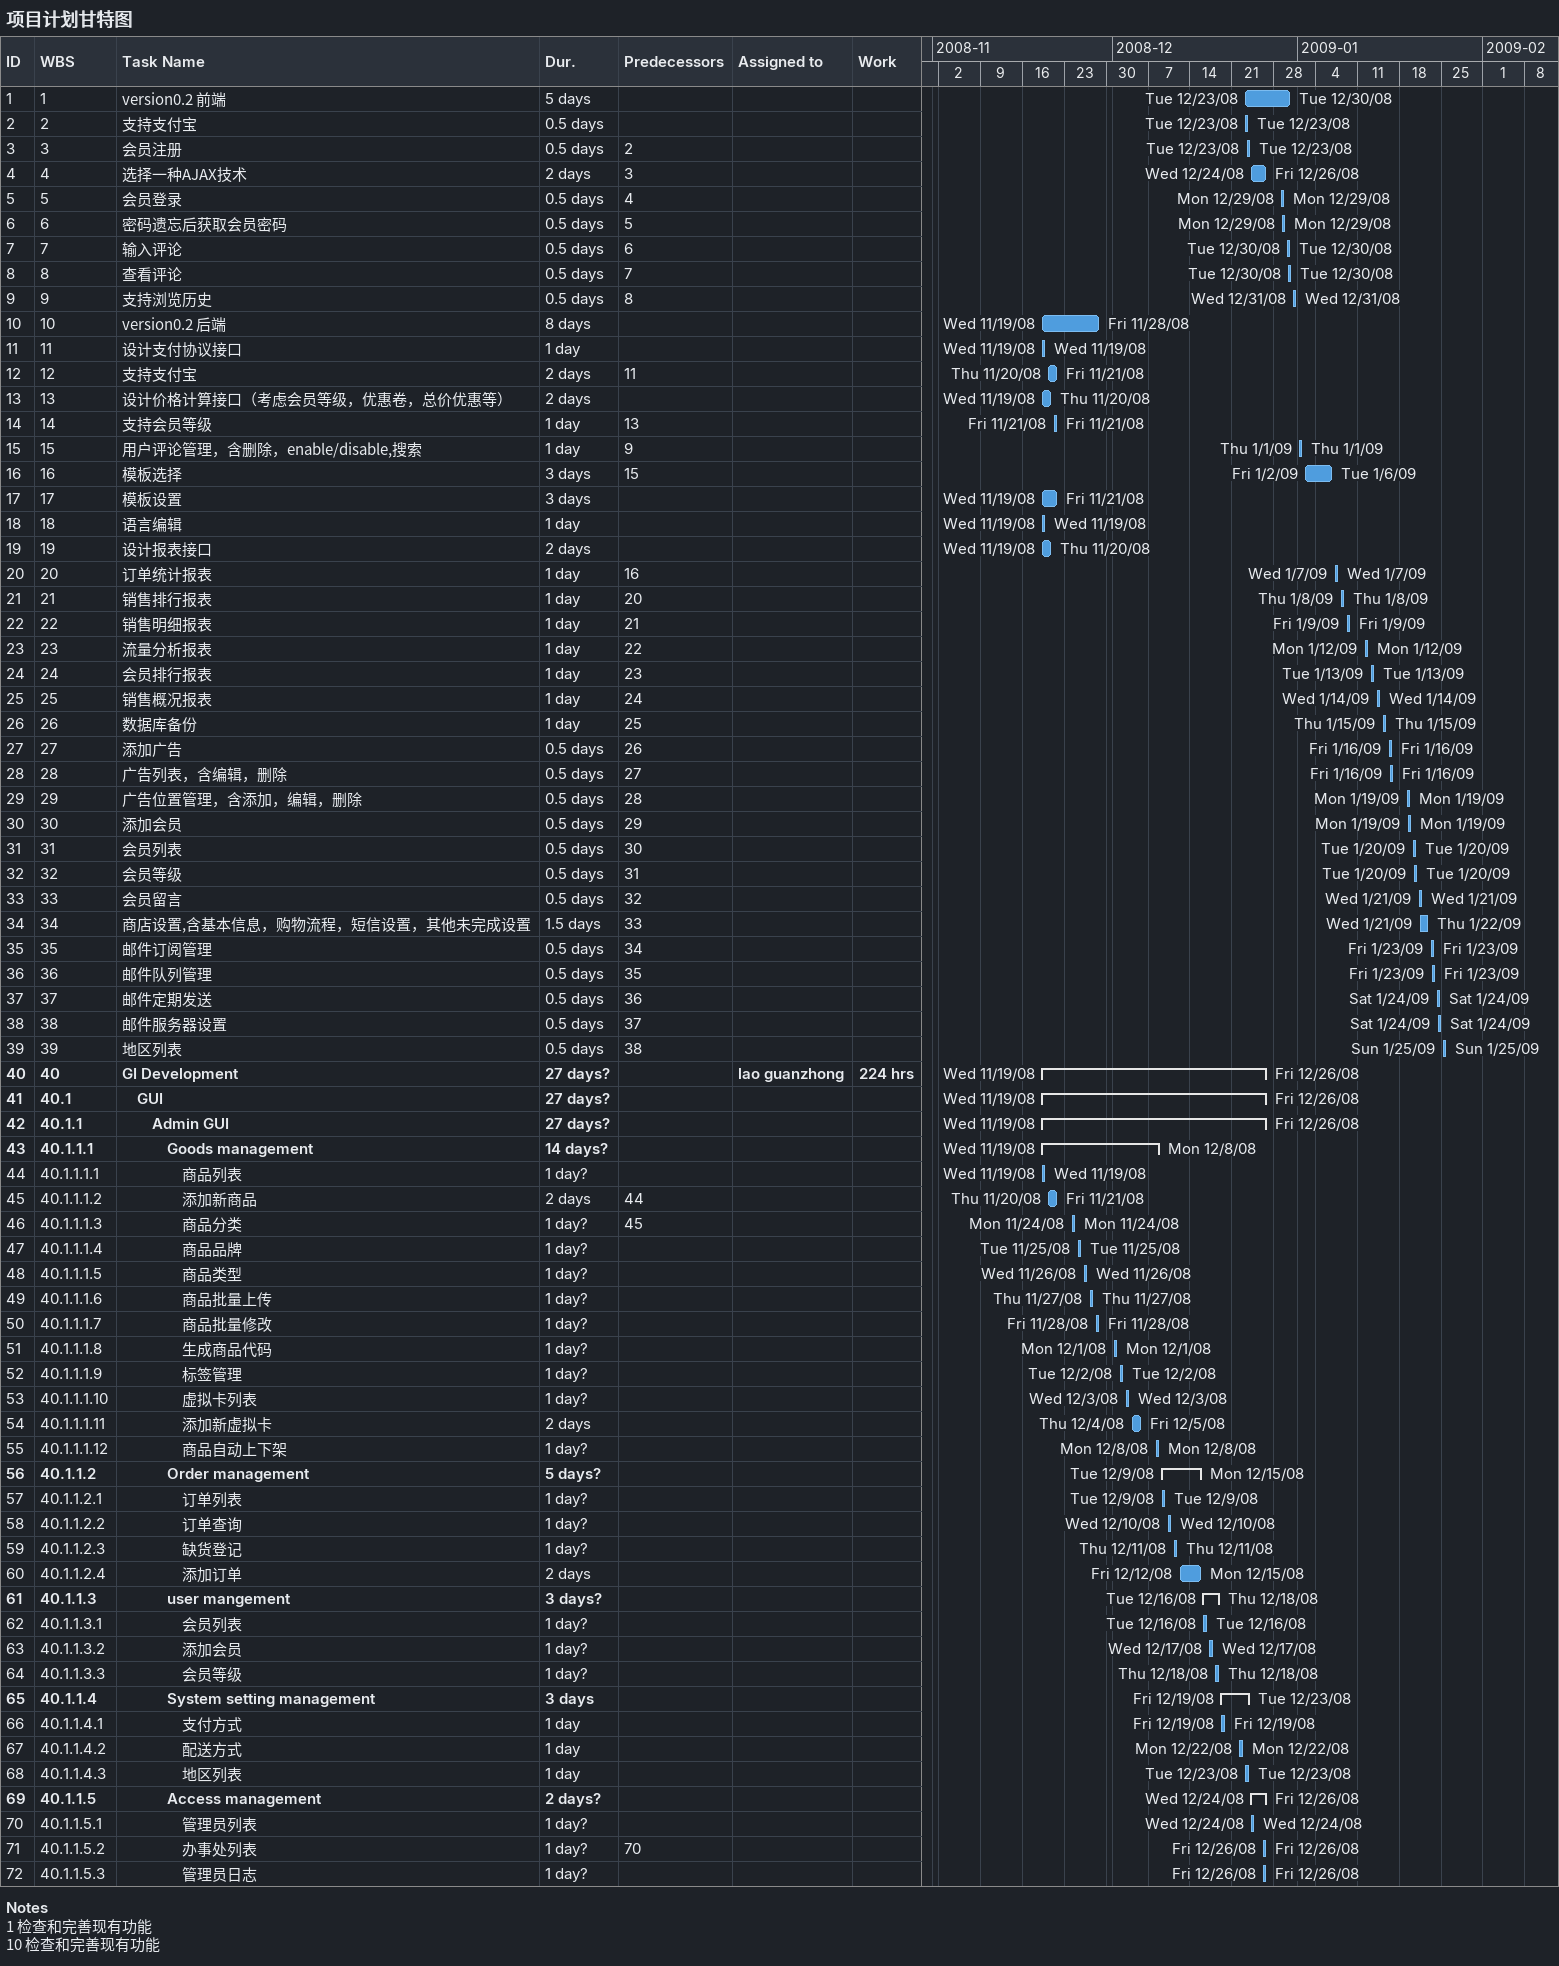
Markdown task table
项目计划甘特图

| ID | WBS | Task | Duration | Start | Finish | Predecessors | Resources | Work (h) |
|---|---|---|---|---|---|---|---|---|
| 1 | 1 | version0.2 前端 | 5d | 2008-12-23 | 2008-12-30 |  |  |  |
| 2 | 2 | 支持支付宝 | 0.5d | 2008-12-23 | 2008-12-23 |  |  |  |
| 3 | 3 | 会员注册 | 0.5d | 2008-12-23 | 2008-12-23 | 2 |  |  |
| 4 | 4 | 选择一种AJAX技术 | 2d | 2008-12-24 | 2008-12-26 | 3 |  |  |
| 5 | 5 | 会员登录 | 0.5d | 2008-12-29 | 2008-12-29 | 4 |  |  |
| 6 | 6 | 密码遗忘后获取会员密码 | 0.5d | 2008-12-29 | 2008-12-29 | 5 |  |  |
| 7 | 7 | 输入评论 | 0.5d | 2008-12-30 | 2008-12-30 | 6 |  |  |
| 8 | 8 | 查看评论 | 0.5d | 2008-12-30 | 2008-12-30 | 7 |  |  |
| 9 | 9 | 支持浏览历史 | 0.5d | 2008-12-31 | 2008-12-31 | 8 |  |  |
| 10 | 10 | version0.2 后端 | 8d | 2008-11-19 | 2008-11-28 |  |  |  |
| 11 | 11 | 设计支付协议接口 | 1d | 2008-11-19 | 2008-11-19 |  |  |  |
| 12 | 12 | 支持支付宝 | 2d | 2008-11-20 | 2008-11-21 | 11 |  |  |
| 13 | 13 | 设计价格计算接口（考虑会员等级，优惠卷，总价优惠等） | 2d | 2008-11-19 | 2008-11-20 |  |  |  |
| 14 | 14 | 支持会员等级 | 1d | 2008-11-21 | 2008-11-21 | 13 |  |  |
| 15 | 15 | 用户评论管理，含删除，enable/disable,搜索 | 1d | 2009-01-01 | 2009-01-01 | 9 |  |  |
| 16 | 16 | 模板选择 | 3d | 2009-01-02 | 2009-01-06 | 15 |  |  |
| 17 | 17 | 模板设置 | 3d | 2008-11-19 | 2008-11-21 |  |  |  |
| 18 | 18 | 语言编辑 | 1d | 2008-11-19 | 2008-11-19 |  |  |  |
| 19 | 19 | 设计报表接口 | 2d | 2008-11-19 | 2008-11-20 |  |  |  |
| 20 | 20 | 订单统计报表 | 1d | 2009-01-07 | 2009-01-07 | 16 |  |  |
| 21 | 21 | 销售排行报表 | 1d | 2009-01-08 | 2009-01-08 | 20 |  |  |
| 22 | 22 | 销售明细报表 | 1d | 2009-01-09 | 2009-01-09 | 21 |  |  |
| 23 | 23 | 流量分析报表 | 1d | 2009-01-12 | 2009-01-12 | 22 |  |  |
| 24 | 24 | 会员排行报表 | 1d | 2009-01-13 | 2009-01-13 | 23 |  |  |
| 25 | 25 | 销售概况报表 | 1d | 2009-01-14 | 2009-01-14 | 24 |  |  |
| 26 | 26 | 数据库备份 | 1d | 2009-01-15 | 2009-01-15 | 25 |  |  |
| 27 | 27 | 添加广告 | 0.5d | 2009-01-16 | 2009-01-16 | 26 |  |  |
| 28 | 28 | 广告列表，含编辑，删除 | 0.5d | 2009-01-16 | 2009-01-16 | 27 |  |  |
| 29 | 29 | 广告位置管理，含添加，编辑，删除 | 0.5d | 2009-01-19 | 2009-01-19 | 28 |  |  |
| 30 | 30 | 添加会员 | 0.5d | 2009-01-19 | 2009-01-19 | 29 |  |  |
| 31 | 31 | 会员列表 | 0.5d | 2009-01-20 | 2009-01-20 | 30 |  |  |
| 32 | 32 | 会员等级 | 0.5d | 2009-01-20 | 2009-01-20 | 31 |  |  |
| 33 | 33 | 会员留言 | 0.5d | 2009-01-21 | 2009-01-21 | 32 |  |  |
| 34 | 34 | 商店设置,含基本信息，购物流程，短信设置，其他未完成设置 | 1.5d | 2009-01-21 | 2009-01-22 | 33 |  |  |
| 35 | 35 | 邮件订阅管理 | 0.5d | 2009-01-23 | 2009-01-23 | 34 |  |  |
| 36 | 36 | 邮件队列管理 | 0.5d | 2009-01-23 | 2009-01-23 | 35 |  |  |
| 37 | 37 | 邮件定期发送 | 0.5d | 2009-01-24 | 2009-01-24 | 36 |  |  |
| 38 | 38 | 邮件服务器设置 | 0.5d | 2009-01-24 | 2009-01-24 | 37 |  |  |
| 39 | 39 | 地区列表 | 0.5d | 2009-01-25 | 2009-01-25 | 38 |  |  |
| 40 | 40 | **GI Development** | 27d? | 2008-11-19 | 2008-12-26 |  | lao guanzhong | 224 |
| 41 | 40.1 | **GUI** | 27d? | 2008-11-19 | 2008-12-26 |  |  |  |
| 42 | 40.1.1 | **Admin GUI** | 27d? | 2008-11-19 | 2008-12-26 |  |  |  |
| 43 | 40.1.1.1 | **Goods management** | 14d? | 2008-11-19 | 2008-12-08 |  |  |  |
| 44 | 40.1.1.1.1 | 商品列表 | 1d? | 2008-11-19 | 2008-11-19 |  |  |  |
| 45 | 40.1.1.1.2 | 添加新商品 | 2d | 2008-11-20 | 2008-11-21 | 44 |  |  |
| 46 | 40.1.1.1.3 | 商品分类 | 1d? | 2008-11-24 | 2008-11-24 | 45 |  |  |
| 47 | 40.1.1.1.4 | 商品品牌 | 1d? | 2008-11-25 | 2008-11-25 |  |  |  |
| 48 | 40.1.1.1.5 | 商品类型 | 1d? | 2008-11-26 | 2008-11-26 |  |  |  |
| 49 | 40.1.1.1.6 | 商品批量上传 | 1d? | 2008-11-27 | 2008-11-27 |  |  |  |
| 50 | 40.1.1.1.7 | 商品批量修改 | 1d? | 2008-11-28 | 2008-11-28 |  |  |  |
| 51 | 40.1.1.1.8 | 生成商品代码 | 1d? | 2008-12-01 | 2008-12-01 |  |  |  |
| 52 | 40.1.1.1.9 | 标签管理 | 1d? | 2008-12-02 | 2008-12-02 |  |  |  |
| 53 | 40.1.1.1.10 | 虚拟卡列表 | 1d? | 2008-12-03 | 2008-12-03 |  |  |  |
| 54 | 40.1.1.1.11 | 添加新虚拟卡 | 2d | 2008-12-04 | 2008-12-05 |  |  |  |
| 55 | 40.1.1.1.12 | 商品自动上下架 | 1d? | 2008-12-08 | 2008-12-08 |  |  |  |
| 56 | 40.1.1.2 | **Order management** | 5d? | 2008-12-09 | 2008-12-15 |  |  |  |
| 57 | 40.1.1.2.1 | 订单列表 | 1d? | 2008-12-09 | 2008-12-09 |  |  |  |
| 58 | 40.1.1.2.2 | 订单查询 | 1d? | 2008-12-10 | 2008-12-10 |  |  |  |
| 59 | 40.1.1.2.3 | 缺货登记 | 1d? | 2008-12-11 | 2008-12-11 |  |  |  |
| 60 | 40.1.1.2.4 | 添加订单 | 2d | 2008-12-12 | 2008-12-15 |  |  |  |
| 61 | 40.1.1.3 | **user mangement** | 3d? | 2008-12-16 | 2008-12-18 |  |  |  |
| 62 | 40.1.1.3.1 | 会员列表 | 1d? | 2008-12-16 | 2008-12-16 |  |  |  |
| 63 | 40.1.1.3.2 | 添加会员 | 1d? | 2008-12-17 | 2008-12-17 |  |  |  |
| 64 | 40.1.1.3.3 | 会员等级 | 1d? | 2008-12-18 | 2008-12-18 |  |  |  |
| 65 | 40.1.1.4 | **System setting management** | 3d | 2008-12-19 | 2008-12-23 |  |  |  |
| 66 | 40.1.1.4.1 | 支付方式 | 1d | 2008-12-19 | 2008-12-19 |  |  |  |
| 67 | 40.1.1.4.2 | 配送方式 | 1d | 2008-12-22 | 2008-12-22 |  |  |  |
| 68 | 40.1.1.4.3 | 地区列表 | 1d | 2008-12-23 | 2008-12-23 |  |  |  |
| 69 | 40.1.1.5 | **Access management** | 2d? | 2008-12-24 | 2008-12-26 |  |  |  |
| 70 | 40.1.1.5.1 | 管理员列表 | 1d? | 2008-12-24 | 2008-12-24 |  |  |  |
| 71 | 40.1.1.5.2 | 办事处列表 | 1d? | 2008-12-26 | 2008-12-26 | 70 |  |  |
| 72 | 40.1.1.5.3 | 管理员日志 | 1d? | 2008-12-26 | 2008-12-26 |  |  |  |

Notes
- 1: 检查和完善现有功能
- 10: 检查和完善现有功能
